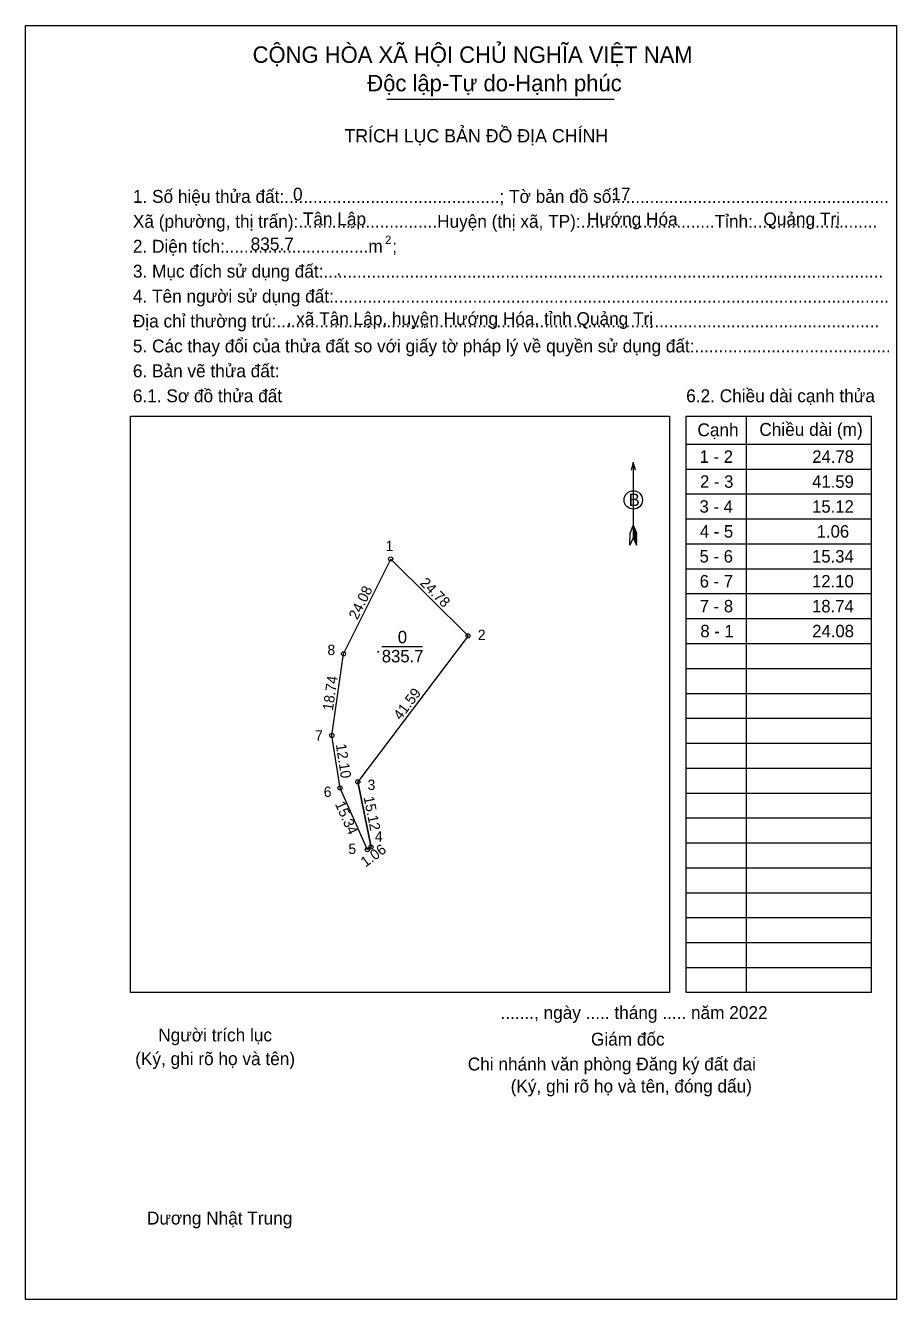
# Model space of a CAD drawing. Extents: x 544569 to 546236, y 1835465 to 1836242.
# Drawn here: x 545299.2 to 545497.2, y 1835952.4 to 1836242 of the extents above; entities that cross this region are included whole.
import ezdxf

# ---------------------------------------------------------------- set-up
doc = ezdxf.new("R2010")
doc.units = 0
for name, color, linetype in [('Level 1', 7, 'Continuous'), ('Level 10', 7, 'Continuous'), ('Level 11', 7, 'Continuous'), ('Level 13', 7, 'Continuous'), ('Level 2', 7, 'Continuous'), ('Level 25', 7, 'Continuous'), ('Level 49', 7, 'Continuous'), ('Level 52', 7, 'Continuous'), ('Level 6', 7, 'Continuous'), ('Level 9', 7, 'Continuous')]:
    doc.layers.add(name, color=color, linetype=linetype)

msp = doc.modelspace()

# ---------------------------------------------------------------- linework, layer by layer
at = {"layer": 'Level 1'}
for p, q in [((545299.2, 1836241.99), (545299.2, 1836241.99)), ((545323.04, 1836153.15), (545323.04, 1836153.15)), ((545462.99, 1836153.15), (545462.99, 1836022.17)), ((545449.39, 1836146.82), (545491.41, 1836146.82)), ((545437.36, 1836142.7), (545437.36, 1836125.56)), ((545449.39, 1836141.15), (545491.41, 1836141.15)), ((545449.39, 1836135.49), (545491.41, 1836135.49)), ((545437.36, 1836128.4), (545436.64, 1836126.65)), ((545437.36, 1836128.4), (545438.08, 1836126.65)), ((545437.36, 1836128.15), (545438.08, 1836126.4)), ((545449.39, 1836129.82), (545491.41, 1836129.82)), ((545436.6, 1836123.82), (545436.64, 1836126.65)), ((545437.36, 1836125.56), (545436.6, 1836123.82)), ((545437.36, 1836127.91), (545438.08, 1836126.15)), ((545437.36, 1836127.66), (545438.09, 1836125.9)), ((545437.36, 1836127.41), (545438.09, 1836125.64)), ((545437.36, 1836127.16), (545438.09, 1836125.39)), ((545437.36, 1836126.92), (545438.09, 1836125.13)), ((545437.36, 1836126.67), (545438.1, 1836124.88)), ((545437.36, 1836126.42), (545438.1, 1836124.62)), ((545437.36, 1836126.18), (545438.1, 1836124.37)), ((545437.36, 1836125.93), (545438.11, 1836124.12)), ((545437.36, 1836125.56), (545438.11, 1836123.82)), ((545438.11, 1836123.82), (545438.08, 1836126.65)), ((545449.39, 1836124.16), (545491.41, 1836124.16)), ((545449.39, 1836118.49), (545491.41, 1836118.49)), ((545449.39, 1836112.83), (545491.41, 1836112.83)), ((545449.39, 1836107.16), (545491.41, 1836107.16)), ((545449.39, 1836101.49), (545491.41, 1836101.49)), ((545449.39, 1836095.83), (545491.41, 1836095.83)), ((545449.39, 1836090.16), (545491.41, 1836090.16)), ((545449.39, 1836084.5), (545491.41, 1836084.5)), ((545449.39, 1836078.83), (545491.41, 1836078.83)), ((545449.39, 1836073.17), (545491.41, 1836073.17)), ((545449.39, 1836067.5), (545491.41, 1836067.5)), ((545449.39, 1836061.83), (545491.41, 1836061.83)), ((545449.39, 1836056.17), (545491.41, 1836056.17)), ((545449.39, 1836050.5), (545491.41, 1836050.5)), ((545449.39, 1836044.84), (545491.41, 1836044.84)), ((545449.39, 1836039.17), (545491.41, 1836039.17)), ((545449.39, 1836033.51), (545491.41, 1836033.51)), ((545449.39, 1836027.84), (545491.41, 1836027.84)), ((545445.61, 1836022.17), (545445.61, 1836022.17))]:
    msp.add_line(p, q, dxfattribs=at)
for points in [[(545323.04, 1836153.15), (545445.61, 1836153.15), (545445.61, 1836022.17), (545323.04, 1836022.17)], [(545449.39, 1836153.15), (545491.41, 1836153.15), (545491.41, 1836022.17), (545449.39, 1836022.17)]]:
    msp.add_lwpolyline(points, close=True, dxfattribs=at)
msp.add_lwpolyline([(545437.85, 1836140.88), (545437.36, 1836142.7), (545436.87, 1836140.88)], dxfattribs=at)
msp.add_circle((545437.36, 1836134.14), 2.09, dxfattribs=at)
at = {"layer": 'Level 10'}
msp.add_lwpolyline([(545374.74, 1836070.05), (545377.76, 1836055.23), (545376.91, 1836054.61), (545370.7, 1836068.64), (545368.85, 1836080.6), (545371.5, 1836099.15), (545382.22, 1836120.71), (545399.8, 1836103.25)], close=True, dxfattribs=at)
at = {"layer": 'Level 11'}
for centre in [(545382.22, 1836120.71), (545399.8, 1836103.25), (545371.5, 1836099.15), (545368.85, 1836080.6), (545374.74, 1836070.05), (545374.74, 1836070.05), (545370.7, 1836068.64), (545377.76, 1836055.23), (545376.91, 1836054.61)]:
    msp.add_circle(centre, 0.472, dxfattribs=at)
at = {"layer": 'Level 13'}
msp.add_line((545381.36, 1836225.25), (545433.04, 1836225.25), dxfattribs=at)
at = {"layer": 'Level 2'}
msp.add_lwpolyline([(545299.2, 1836242), (545497.19, 1836242), (545497.19, 1835952.36), (545299.2, 1835952.36)], close=True, dxfattribs=at)
at = {"layer": 'Level 25'}
for q in [(545374.74, 1836070.05), (545374.74, 1836070.05), (545376.91, 1836054.61), (545376.91, 1836054.61)]:
    msp.add_line((545377.76, 1836055.23), q, dxfattribs=at)
at = {"layer": 'Level 9'}
msp.add_line((545380.18, 1836100.8), (545389.43, 1836100.8), dxfattribs=at)

# ---------------------------------------------------------------- texts
at = {"layer": 'Level 1'}
for s, height, p in [('TRÍCH LỤC BẢN ĐỒ ĐỊA CHÍNH', 3.0219, (545371.71, 1836215.42)), ('1. Số hiệu thửa đất:.............................................; Tờ bản đồ số:.........................................................', 2.92729, (545323.62, 1836201.68)), ('Xã (phường, thị trấn):.............................Huyện (thị xã, TP):............................Tỉnh:..........................', 2.92729, (545323.62, 1836196.01)), ('2. Diện tích:..............................m  ;', 2.9273, (545323.62, 1836190.35)), ('2', 1.89, (545380.94, 1836192.33)), ('3. Mục đích sử dụng đất:.....................................................................................................................', 2.92729, (545323.62, 1836184.68)), ('4. Tên người sử dụng đất:....................................................................................................................', 2.92729, (545323.62, 1836179.01)), ('Địa chỉ thường trú:..............................................................................................................................', 2.92729, (545323.62, 1836173.35)), ('5. Các thay đổi của thửa đất so với giấy tờ pháp lý về quyền sử dụng đất:.........................................', 2.92729, (545323.62, 1836167.68)), ('6. Bản vẽ thửa đất:', 2.9273, (545323.62, 1836162.02)), ('6.1. Sơ đồ thửa đất', 2.9273, (545323.62, 1836156.35)), ('6.2. Chiều dài cạnh thửa', 2.9273, (545449.39, 1836156.36)), ('Cạnh', 2.927, (545451.94, 1836148.62)), ('Chiều dài (m)', 2.9273, (545466.01, 1836148.71)), ('B', 2.83, (545436.31, 1836132.76)), ('......., ngày ..... tháng ..... năm 2022', 2.9273, (545407.18, 1836016.13)), ('Người trích lục', 2.9273, (545329.39, 1836011.04)), ('Giám đốc', 2.927, (545427.74, 1836010.09)), ('(Ký, ghi rõ họ và tên)', 2.9273, (545324.14, 1836005.65)), ('Chi nhánh văn phòng Đăng ký đất đai', 2.9273, (545399.74, 1836004.43)), ('(Ký, ghi rõ họ và tên, đóng dấu)', 2.9273, (545409.49, 1835999.42)), ('Dương Nhật Trung', 2.9273, (545326.82, 1835969.41))]:
    msp.add_text(s, height=height, dxfattribs=at).set_placement(p)
at = {"layer": 'Level 13'}
for s, height, p in [('CỘNG HÒA XÃ HỘI CHỦ NGHĨA VIỆT NAM', 3.7394, (545350.83, 1836233.51)), ('Độc lập-Tự do-Hạnh phúc', 3.7394, (545376.9, 1836227.04)), ('0', 2.83, (545383.83, 1836101.55)), ('.', 2.83, (545378.87, 1836099.38)), ('835.7', 2.833, (545380.19, 1836097.21))]:
    msp.add_text(s, height=height, dxfattribs=at).set_placement(p)
at = {"layer": 'Level 49'}
for s, rotation, p in [('24.78', 315.1944, (545388.7, 1836115.07)), ('24.08', 63.5627, (545374.65, 1836106.76)), ('18.74', 81.8699, (545369.07, 1836086.13)), ('41.59', 52.9455, (545384.5, 1836083.92)), ('12.10', 278.793, (545369.74, 1836078.52)), ('15.34', 293.8753, (545369.51, 1836065.02)), ('15.12', 281.5256, (545376.04, 1836066.53)), ('1.06', 36.293, (545376.48, 1836050.54))]:
    msp.add_text(s, height=2.361, rotation=rotation, dxfattribs=at).set_placement(p)
at = {"layer": 'Level 52'}
for s, p in [('1 - 2', (545452.44, 1836142.57)), ('24.78', (545478.04, 1836142.57)), ('2 - 3', (545452.53, 1836136.9)), ('41.59', (545478.01, 1836136.9)), ('3 - 4', (545452.42, 1836131.24)), ('15.12', (545478.01, 1836131.24)), ('4 - 5', (545452.49, 1836125.57)), ('1.06', (545479.05, 1836125.57)), ('5 - 6', (545452.43, 1836119.91)), ('15.34', (545477.99, 1836119.91)), ('6 - 7', (545452.45, 1836114.24)), ('12.10', (545477.99, 1836114.24)), ('7 - 8', (545452.47, 1836108.58)), ('18.74', (545477.99, 1836108.58)), ('8 - 1', (545452.61, 1836102.91)), ('24.08', (545478.04, 1836102.91))]:
    msp.add_text(s, height=2.833, dxfattribs=at).set_placement(p)
at = {"layer": 'Level 6'}
for s, height, p in [('0', 2.93, (545360.01, 1836202.2)), ('17', 2.927, (545432.38, 1836202.23)), ('Tân Lập', 2.927, (545362.25, 1836196.57)), ('Hướng Hóa', 2.927, (545426.81, 1836196.53)), ('Quảng Trị', 2.927, (545466.94, 1836196.55)), ('835.7', 2.927, (545350.39, 1836190.87)), ('.', 2.93, (545369.85, 1836185.17)), (', xã Tân Lập, huyện Hướng Hóa, tỉnh Quảng Trị', 2.9273, (545358.57, 1836173.89))]:
    msp.add_text(s, height=height, dxfattribs=at).set_placement(p)
at = {"layer": 'Level 9'}
for s, p in [('1', (545381.07, 1836122.51)), ('2', (545402.02, 1836102.28)), ('8', (545367.84, 1836098.87)), ('7', (545365.03, 1836079.4)), ('3', (545376.96, 1836068.2)), ('6', (545367, 1836066.61)), ('4', (545378.63, 1836056.47)), ('5', (545372.61, 1836053.64))]:
    msp.add_text(s, height=2.36, dxfattribs=at).set_placement(p)

doc.saveas('drawing.dxf')
